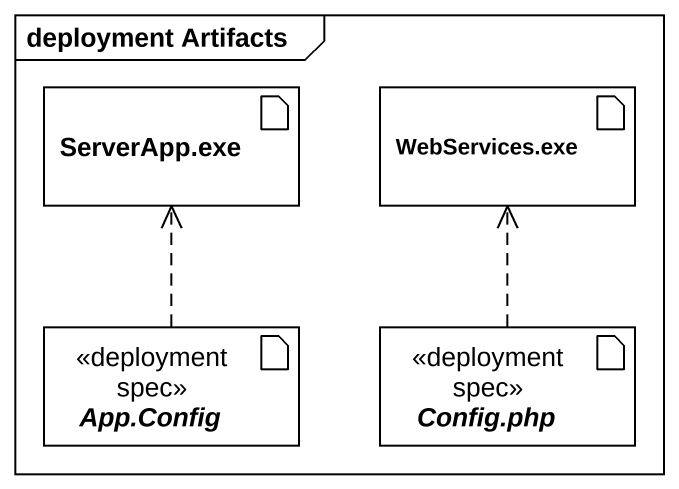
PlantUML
@startuml
mainframe deployment Artifacts
artifact "ServerApp.exe" as ServerApp_exe
artifact "WebServices.exe" as WebServices_exe
artifact "App.Config" as App_Config <<deployment spec>>
artifact "Config.php" as Config_php <<deployment spec>>
App_Config .up.> ServerApp_exe
Config_php .up.> WebServices_exe
@enduml
